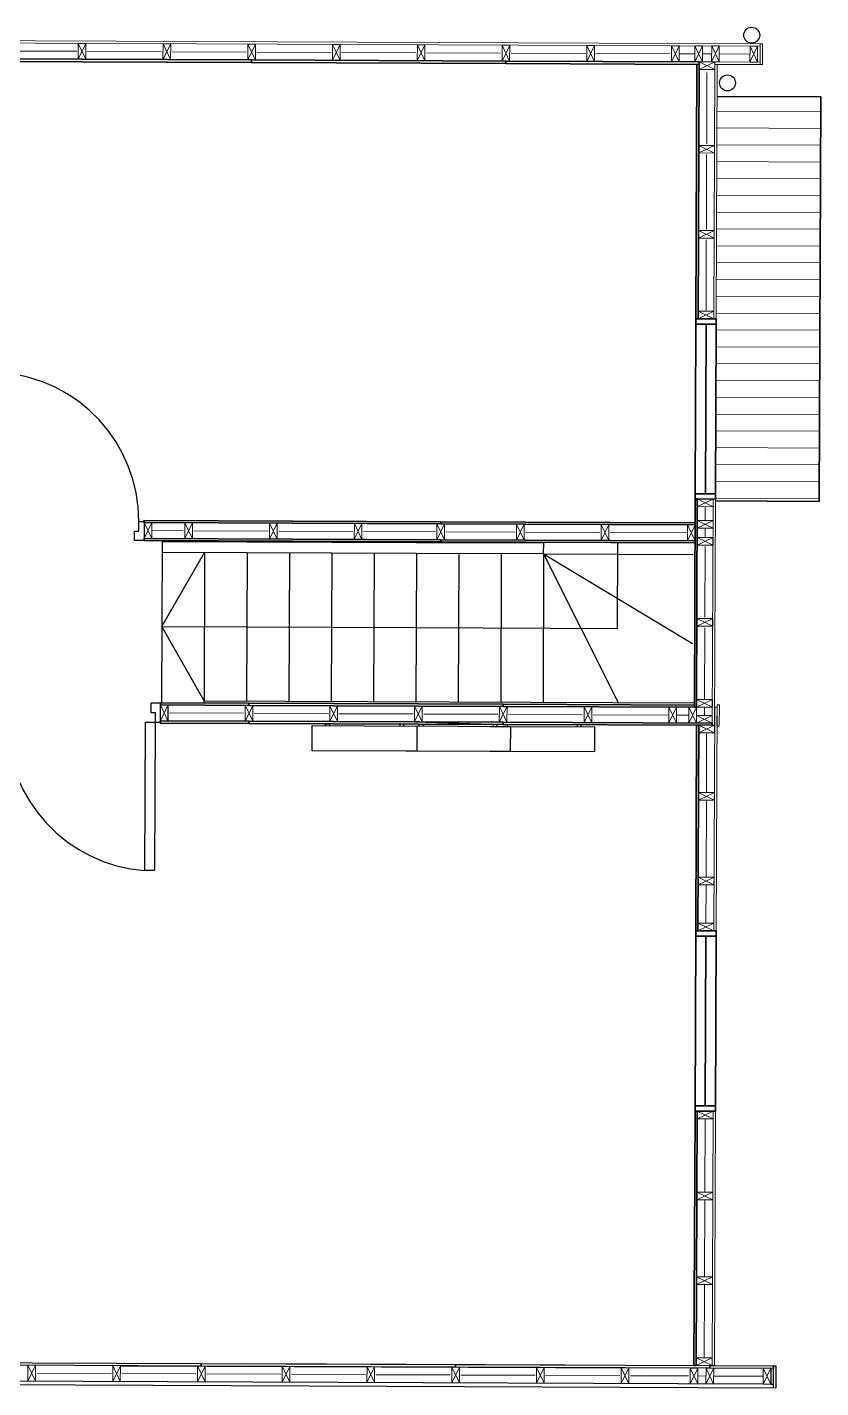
# Model space of a CAD drawing. Header units: inches. Extents: x 6.8 to 58.2, y 43.4 to 73.5.
# Drawn here: x 10.54 to 14.02, y 47.76 to 53.73 of the extents above; entities that cross this region are included whole.
import ezdxf

# ---------------------------------------------------------------- set-up
doc = ezdxf.new("R2010")
doc.units = ezdxf.units.IN
doc.header["$MEASUREMENT"] = 0
doc.linetypes.add('CENTER', pattern=[2, 1.25, -0.25, 0.25, -0.25])
for name, color, linetype, lineweight in [('A-DETL-MBND', 3, 'Continuous', 18), ('A-DETL-MCUT', 4, 'Continuous', 25), ('A-DOOR-FULL', 4, 'Continuous', 25), ('A-ELEV-MBE1', 7, 'Continuous', 35), ('A-ELEV-MBE2', 4, 'Continuous', 25), ('A-FLOR-PATT', 8, 'Continuous', 18), ('A-FURN', 8, 'Continuous', 18), ('A-SECT-MCUT', 7, 'Continuous', 35), ('A-WALL-PATT', 8, 'Continuous', 18), ('A-WALL-STUD', 3, 'Continuous', 18)]:
    doc.layers.add(name, color=color, linetype=linetype, lineweight=lineweight)
doc.layers.add('ARREDI_attrezzature', color=175, linetype='Continuous')

msp = doc.modelspace()

# ---------------------------------------------------------------- hatches: boundary and pattern name
at = {"layer": 'A-FLOR-PATT'}
h = msp.add_hatch(dxfattribs=at)
h.set_pattern_fill('LINE', color=0, scale=0.023262, angle=-0.23455, style=0)
h.set_pattern_definition([(359.765454, (-31.45323, 479.47822), (0.000302334, 0.073855039), [])])
h.paths.add_polyline_path([(14.0155, 51.6519), (14.0228, 53.4277), (13.766, 53.4287), (13.7587, 51.6529)])
h.paths.add_polyline_path([(13.7587, 51.6529), (13.766, 53.4287), (13.5678, 53.4295), (13.5638, 52.453), (13.5637, 52.4298), (13.5637, 52.4297), (13.5607, 51.6854), (13.5606, 51.6621), (13.5606, 51.6621), (13.5606, 51.6537)])

# ---------------------------------------------------------------- linework, layer by layer
at = {"color": 0}
for p, q in [((11.1563, 50.7583), (11.156, 50.6885)), ((6.8259, 47.7905), (13.8248, 47.7618)), ((13.8035, 47.7774), (13.8146, 47.7774))]:
    msp.add_line(p, q, dxfattribs=at)
for p, q in [((11.7895, 50.5574), (11.79, 50.6678)), ((11.79, 50.6678), (12.2494, 50.666)), ((11.8481, 50.6676), (11.8482, 50.6763)), ((11.8482, 50.6763), (11.8656, 50.6763)), ((11.8656, 50.6763), (11.8656, 50.6675)), ((12.1913, 50.6749), (12.1738, 50.675)), ((12.1738, 50.675), (12.1738, 50.6663)), ((12.1913, 50.6662), (12.1913, 50.6749)), ((12.2005, 50.6662), (12.6599, 50.6643)), ((12.2558, 50.684), (12.239, 50.684)), ((12.239, 50.684), (12.6279, 50.6731)), ((12.2494, 50.666), (12.249, 50.5555)), ((12.2587, 50.6659), (12.2587, 50.6747)), ((12.2762, 50.6746), (12.2761, 50.6659)), ((12.2848, 50.6745), (12.3023, 50.6745)), ((12.5697, 50.6647), (13.0292, 50.6628)), ((12.5844, 50.6733), (12.5843, 50.6646)), ((12.6018, 50.6645), (12.6018, 50.6732)), ((12.6018, 50.6645), (12.6018, 50.6732)), ((12.6279, 50.6731), (12.6105, 50.6732)), ((12.6279, 50.6731), (12.6454, 50.6731)), ((12.6454, 50.6731), (12.6453, 50.6643)), ((12.6599, 50.6643), (12.6595, 50.5538)), ((12.971, 50.6717), (12.9536, 50.6718)), ((12.9536, 50.6718), (12.9536, 50.6631)), ((12.971, 50.663), (12.971, 50.6717)), ((13.0292, 50.6628), (13.0287, 50.5523)), ((12.249, 50.5555), (11.7895, 50.5574)), ((12.6595, 50.5538), (12.2001, 50.5557)), ((13.0287, 50.5523), (12.5693, 50.5542))]:
    msp.add_line(p, q)
at = {"layer": 'A-DETL-MBND', "color": 0}
msp.add_line((13.7567, 53.6599), (13.7669, 53.6598), dxfattribs=at)
for points in [[(13.7567, 53.6497), (7.0378, 53.6772), (7.0379, 53.6874), (13.7567, 53.6599)], [(13.5582, 53.5808), (13.7564, 53.58), (13.7563, 53.5688), (13.5582, 53.5696)], [(13.5565, 50.6693), (13.5463, 50.6694), (13.5504, 51.6622), (13.5606, 51.6621)], [(13.5775, 50.7586), (13.5672, 50.7587), (13.5669, 50.6656), (13.5771, 50.6656)], [(13.557, 50.7485), (13.5672, 50.7484), (13.5632, 49.7668), (13.5529, 49.7668)], [(13.5497, 48.976), (13.5599, 48.9759), (13.5554, 47.8594), (13.5451, 47.8594)]]:
    msp.add_lwpolyline(points, close=True, dxfattribs=at)
for points in [[(13.7669, 53.6598), (13.7666, 53.5688), (13.7563, 53.5688), (13.7567, 53.6599)], [(13.5536, 52.4531), (13.5582, 53.5696), (13.5684, 53.5696), (13.5638, 52.453)]]:
    msp.add_lwpolyline(points, dxfattribs=at)
at = {"layer": 'A-DETL-MCUT', "color": 0}
for points in [[(11.3027, 47.8574), (10.1861, 47.862), (10.1862, 47.8732), (11.3027, 47.8686)], [(12.4192, 47.8529), (11.3027, 47.8574), (11.3027, 47.8686), (12.4193, 47.864)], [(13.5358, 47.8483), (12.4192, 47.8529), (12.4193, 47.864), (13.5358, 47.8594)], [(13.8149, 47.8471), (13.5358, 47.8483), (13.5358, 47.8594), (13.815, 47.8583)]]:
    msp.add_lwpolyline(points, close=True, dxfattribs=at)
for points in [[(13.8146, 47.7619), (13.8149, 47.8471), (13.8037, 47.8472), (13.8035, 47.7774)], [(13.8146, 47.7619), (13.815, 47.8583), (13.8252, 47.8583), (13.8248, 47.7618)]]:
    msp.add_lwpolyline(points, dxfattribs=at)
at = {"layer": 'A-DOOR-FULL', "color": 0, "linetype": 'CENTER'}
for points in [[(11.0284, 51.5636), (11.0516, 51.5635), (11.0513, 51.4798), (11.0094, 51.48), (11.0096, 51.5218), (11.0282, 51.5218), (11.0284, 51.5636)], [(11.0996, 50.6832), (11.1229, 50.6831), (11.1232, 50.7669), (11.0814, 50.767), (11.0812, 50.7252), (11.0998, 50.7251), (11.0996, 50.6832)], [(11.0551, 50.0321), (11.0578, 50.6834), (11.0996, 50.6832), (11.097, 50.0319), (11.0551, 50.0321)]]:
    msp.add_lwpolyline(points, dxfattribs=at)
for centre, start, end in [((10.3745, 51.5653), 359.85189, 85.87479), ((11.1021, 50.6842), 179.85189, 265.87479)]:
    msp.add_arc(centre, 0.6538, start, end, dxfattribs=at)
at = {"layer": 'A-ELEV-MBE1', "color": 0}
for p, q in [((13.4744, 52.4301), (13.4714, 51.6858)), ((13.5191, 52.4299), (13.516, 51.6856)), ((13.5637, 52.4297), (13.5607, 51.6854)), ((13.4706, 48.9763), (13.4738, 49.7672)), ((13.5599, 48.9759), (13.5632, 49.7668))]:
    msp.add_line(p, q, dxfattribs=at)
at = {"layer": 'A-ELEV-MBE1', "color": 0, "linetype": 'Continuous'}
msp.add_line((13.5149, 48.9994), (13.518, 49.7432), dxfattribs=at)
at = {"layer": 'A-ELEV-MBE1', "color": 0}
msp.add_lwpolyline([(13.5606, 51.6537), (14.0155, 51.6519), (14.0228, 53.4277), (13.5678, 53.4295)], dxfattribs=at)
for points in [[(13.5638, 52.453), (13.5637, 52.4298), (13.4744, 52.4301), (13.4745, 52.4534)], [(13.5606, 51.6621), (13.5607, 51.6854), (13.4714, 51.6858), (13.4713, 51.6625)], [(13.4738, 49.7439), (13.4738, 49.7672), (13.5632, 49.7668), (13.5631, 49.7435)], [(13.4706, 48.9763), (13.4707, 48.9995), (13.56, 48.9992), (13.5599, 48.9759)]]:
    msp.add_lwpolyline(points, close=True, dxfattribs=at)
at = {"layer": 'A-ELEV-MBE2', "color": 0}
for p, q in [((11.1313, 51.4795), (11.1284, 50.7677)), ((12.2478, 51.4702), (11.1313, 51.4748)), ((12.2476, 51.4237), (11.1311, 51.4283)), ((12.8059, 51.4214), (12.2476, 51.4237)), ((12.8061, 51.468), (12.2478, 51.4702)), ((13.77, 47.7775), (6.8809, 47.8057))]:
    msp.add_line(p, q, dxfattribs=at)
for points in [[(12.2463, 51.0981), (13.1302, 51.0944), (13.1318, 51.4713)], [(11.3145, 50.7762), (11.1298, 51.1026), (11.3172, 51.4275)], [(11.3172, 51.4275), (11.3145, 50.7762)], [(11.5033, 51.4268), (11.5006, 50.7754)], [(11.6894, 51.426), (11.6867, 50.7747)], [(11.8755, 51.4252), (11.8728, 50.7739)], [(12.0616, 51.4245), (12.0589, 50.7732)], [(12.2476, 51.4237), (12.245, 50.7724)], [(12.4337, 51.423), (12.4311, 50.7716)], [(12.6198, 51.4222), (12.6172, 50.7709)], [(12.8059, 51.4214), (12.8033, 50.7701)], [(12.8059, 51.4214), (12.8061, 51.468)], [(12.8059, 51.4214), (13.461, 51.4188)], [(12.8059, 51.4214), (13.4594, 51.0286)], [(12.8059, 51.4214), (13.1337, 50.7688)], [(11.1298, 51.1026), (12.2463, 51.0981)], [(11.3145, 50.7669), (11.3145, 50.7762), (13.4676, 50.7674)]]:
    msp.add_lwpolyline(points, dxfattribs=at)
at = {"layer": 'A-ELEV-MBE2', "color": 0, "ltscale": 0.05}
for centre in [(13.7195, 53.6981), (13.6132, 53.4886)]:
    msp.add_circle(centre, 0.0349, dxfattribs=at)
at = {"layer": 'A-FURN', "color": 0, "linetype": 'Continuous'}
msp.add_line((13.4934, 48.8903), (13.4934, 48.8903), dxfattribs=at)
at = {"layer": 'A-FURN', "color": 0}
for q in [(11.5028, 47.8678), (12.8985, 47.8621)]:
    msp.add_line((12.2006, 47.8649), q, dxfattribs=at)
at = {"layer": 'A-SECT-MCUT', "color": 0}
msp.add_line((11.1229, 50.6793), (11.1229, 50.6886), dxfattribs=at)
for points in [[(10.4067, 53.5937), (11.5233, 53.5891), (11.5233, 53.5779), (10.4067, 53.5825)], [(11.5233, 53.5891), (12.6398, 53.5845), (12.6398, 53.5734), (11.5233, 53.5779)], [(12.6398, 53.5845), (13.4884, 53.5811), (13.4884, 53.5699), (12.6398, 53.5734)], [(13.4884, 53.5699), (13.4791, 53.5699), (13.4745, 52.4534), (13.4838, 52.4533)], [(13.4806, 51.6625), (13.4768, 50.7487), (13.4675, 50.7488), (13.4713, 51.6625)], [(12.3543, 51.5629), (12.3542, 51.5535), (11.0516, 51.5589), (11.0516, 51.5682)], [(12.3543, 51.5629), (12.3542, 51.5535), (13.4708, 51.549), (13.4708, 51.5583)], [(12.354, 51.4838), (12.3539, 51.4745), (11.0513, 51.4798), (11.0513, 51.4891)], [(12.354, 51.4838), (12.3539, 51.4745), (13.4705, 51.4699), (13.4705, 51.4792)], [(11.5117, 50.7568), (11.1232, 50.7584), (11.1232, 50.7677), (11.5117, 50.7661)], [(12.6283, 50.7522), (11.5117, 50.7568), (11.5117, 50.7661), (12.6283, 50.7615)], [(13.4675, 50.7488), (12.6283, 50.7522), (12.6283, 50.7615), (13.4676, 50.7581)], [(11.5114, 50.6777), (11.1229, 50.6793), (11.1229, 50.6886), (11.5114, 50.687)], [(12.6279, 50.6731), (11.5114, 50.6777), (11.5114, 50.687), (12.628, 50.6824)], [(13.5463, 50.6694), (12.6279, 50.6731), (12.628, 50.6825), (13.5463, 50.6787)], [(13.4739, 49.7672), (13.4775, 50.6697), (13.4868, 50.6697), (13.4832, 49.7671)], [(13.466, 47.8597), (13.4706, 48.9763), (13.4799, 48.9762), (13.4753, 47.8597)]]:
    msp.add_lwpolyline(points, close=True, dxfattribs=at)
at = {"layer": 'A-WALL-PATT', "color": 0, "ltscale": 0.1}
for p, q in [((10.7557, 53.6271), (10.43, 53.6285)), ((11.128, 53.6256), (10.8023, 53.6269)), ((11.5002, 53.6241), (11.1745, 53.6254)), ((11.8724, 53.6226), (11.5467, 53.6239)), ((12.2445, 53.621), (11.9189, 53.6224)), ((12.6167, 53.6195), (12.2911, 53.6209)), ((12.9889, 53.618), (12.6633, 53.6193)), ((13.3611, 53.6165), (13.0354, 53.6178)), ((13.4699, 53.616), (13.4011, 53.6163)), ((13.5034, 53.6159), (13.5435, 53.6157)), ((13.577, 53.6156), (13.7119, 53.615)), ((13.5218, 53.2208), (13.5231, 53.5344)), ((13.5203, 52.8468), (13.5216, 53.1743)), ((13.5188, 52.4867), (13.5201, 52.8003)), ((13.5151, 51.5679), (13.5153, 51.6288)), ((13.5149, 51.5344), (13.5148, 51.4934)), ((11.2236, 51.5233), (11.085, 51.5239)), ((11.5958, 51.5218), (11.2701, 51.5231)), ((11.968, 51.5202), (11.6423, 51.5216)), ((12.3308, 51.5187), (12.0145, 51.52)), ((12.6798, 51.5173), (12.3774, 51.5186)), ((13.0519, 51.5158), (12.7263, 51.5171)), ((13.4353, 51.5142), (13.0985, 51.5156)), ((13.5133, 51.1441), (13.5146, 51.4534)), ((13.5119, 50.7821), (13.5131, 51.0975)), ((11.1626, 50.7233), (11.4883, 50.722)), ((11.5348, 50.7218), (11.8605, 50.7205)), ((11.907, 50.7203), (12.2327, 50.719)), ((12.2792, 50.7188), (12.6048, 50.7174)), ((12.6514, 50.7172), (12.977, 50.7159)), ((13.0236, 50.7157), (13.3557, 50.7144)), ((13.4432, 50.714), (13.3892, 50.7142)), ((13.5117, 50.7486), (13.5116, 50.7123)), ((13.5206, 50.3746), (13.5216, 50.636)), ((13.5191, 50.0024), (13.5204, 50.3411)), ((13.5183, 49.8005), (13.519, 49.9689)), ((13.5134, 48.6207), (13.5147, 48.9426)), ((13.5119, 48.2485), (13.5132, 48.5872)), ((13.5104, 47.893), (13.5118, 48.215)), ((10.5814, 47.8255), (10.9071, 47.8241)), ((10.9536, 47.824), (11.2793, 47.8226)), ((11.3258, 47.8224), (11.6515, 47.8211)), ((11.698, 47.8209), (12.0236, 47.8196)), ((12.0702, 47.8194), (12.3958, 47.8181)), ((12.4424, 47.8179), (12.768, 47.8165)), ((12.8145, 47.8163), (13.1402, 47.815)), ((13.1867, 47.8148), (13.4426, 47.8138)), ((13.4826, 47.8136), (13.5189, 47.8135)), ((13.5524, 47.8133), (13.7701, 47.8124))]:
    msp.add_line(p, q, dxfattribs=at)
at = {"layer": 'A-WALL-STUD', "color": 0}
for p, q in [((10.7621, 53.5922), (10.7959, 53.6619)), ((10.7624, 53.662), (10.7956, 53.5921)), ((11.1344, 53.5907), (11.1681, 53.6603)), ((11.1347, 53.6605), (11.1679, 53.5906)), ((11.5065, 53.5892), (11.5403, 53.6588)), ((11.5068, 53.659), (11.54, 53.589)), ((11.9125, 53.6573), (11.8787, 53.5877)), ((11.9122, 53.5875), (11.879, 53.6574)), ((12.2847, 53.6558), (12.2509, 53.5861)), ((12.2844, 53.586), (12.2512, 53.6559)), ((12.6569, 53.6543), (12.6231, 53.5846)), ((12.6566, 53.5845), (12.6234, 53.6544)), ((13.0291, 53.6527), (12.9953, 53.5831)), ((13.0288, 53.5829), (12.9956, 53.6529)), ((13.4012, 53.6512), (13.3675, 53.5816)), ((13.4012, 53.6512), (13.3675, 53.5816)), ((13.401, 53.5814), (13.3677, 53.6513)), ((13.401, 53.5814), (13.3677, 53.6513)), ((13.5036, 53.6508), (13.4698, 53.5811)), ((13.5033, 53.581), (13.4701, 53.6509)), ((13.5433, 53.5808), (13.5771, 53.6505)), ((13.5436, 53.6506), (13.5768, 53.5807)), ((13.7455, 53.6498), (13.7117, 53.5801)), ((13.7452, 53.58), (13.712, 53.6499)), ((12.6323, 53.5622), (12.6323, 53.5622)), ((13.5582, 53.5808), (13.4883, 53.5476)), ((13.4884, 53.5811), (13.5581, 53.5473)), ((13.5567, 53.2142), (13.4868, 53.181)), ((13.4869, 53.2145), (13.5566, 53.1807)), ((13.5552, 52.8401), (13.4853, 52.8069)), ((13.4854, 52.8404), (13.555, 52.8066)), ((13.5537, 52.4866), (13.4838, 52.4533)), ((13.4839, 52.4868), (13.5536, 52.4531)), ((13.5504, 51.6622), (13.4804, 51.629)), ((13.4806, 51.6625), (13.5502, 51.6287)), ((11.0851, 51.5587), (11.0513, 51.4891)), ((11.0848, 51.489), (11.0516, 51.5589)), ((11.2638, 51.558), (11.23, 51.4884)), ((11.2635, 51.4882), (11.2303, 51.5581)), ((11.6359, 51.5565), (11.6022, 51.4868)), ((11.6357, 51.4867), (11.6024, 51.5566)), ((12.0081, 51.555), (11.9743, 51.4853)), ((12.0078, 51.4852), (11.9746, 51.5551)), ((12.371, 51.5535), (12.3372, 51.4838)), ((12.3707, 51.4837), (12.3375, 51.5536)), ((12.7199, 51.552), (12.6861, 51.4824)), ((12.7196, 51.4823), (12.6864, 51.5522)), ((13.0921, 51.5505), (13.0583, 51.4809)), ((13.0918, 51.4807), (13.0586, 51.5507)), ((13.4708, 51.549), (13.437, 51.4793)), ((13.4705, 51.4792), (13.4373, 51.5491)), ((13.55, 51.5677), (13.48, 51.5345)), ((13.4802, 51.568), (13.5498, 51.5342)), ((13.4797, 51.4601), (13.5497, 51.4933)), ((13.5495, 51.4598), (13.4799, 51.4936)), ((13.5482, 51.1374), (13.4783, 51.1042)), ((13.4784, 51.1377), (13.5481, 51.1039)), ((11.1229, 50.6886), (11.1563, 50.7583)), ((11.1232, 50.7584), (11.156, 50.6885)), ((11.4947, 50.6871), (11.5285, 50.7567)), ((11.495, 50.7569), (11.5282, 50.6869)), ((11.9006, 50.7552), (11.8669, 50.6856)), ((11.9003, 50.6854), (11.8671, 50.7553)), ((13.5467, 50.782), (13.4768, 50.7487)), ((13.477, 50.7822), (13.5466, 50.7485)), ((12.2728, 50.7537), (12.239, 50.684)), ((12.2725, 50.6839), (12.2393, 50.7538)), ((12.645, 50.7522), (12.6112, 50.6825)), ((12.6447, 50.6824), (12.6115, 50.7523)), ((13.0172, 50.7506), (12.9834, 50.681)), ((13.0172, 50.7506), (12.9834, 50.681)), ((13.0169, 50.6808), (12.9837, 50.7508)), ((13.0169, 50.6808), (12.9837, 50.7508)), ((13.3894, 50.7491), (13.3556, 50.6795)), ((13.3891, 50.6793), (13.3559, 50.7493)), ((13.4768, 50.7487), (13.443, 50.6791)), ((13.4765, 50.679), (13.4433, 50.7489)), ((13.5465, 50.7122), (13.4765, 50.679)), ((13.4767, 50.7125), (13.5463, 50.6787)), ((13.4867, 50.6362), (13.5566, 50.6694)), ((13.5565, 50.6359), (13.4868, 50.6697)), ((13.4855, 50.3412), (13.5554, 50.3744)), ((13.5553, 50.3409), (13.4856, 50.3747)), ((13.484, 49.969), (13.5539, 50.0022)), ((13.5538, 49.9687), (13.4841, 50.0025)), ((13.4832, 49.7671), (13.5531, 49.8003)), ((13.5529, 49.7668), (13.4833, 49.8006)), ((13.4798, 48.9427), (13.5497, 48.976)), ((13.5496, 48.9425), (13.4799, 48.9762)), ((13.4783, 48.5873), (13.5482, 48.6205)), ((13.5481, 48.587), (13.4785, 48.6208)), ((13.4768, 48.2151), (13.5467, 48.2483)), ((13.5466, 48.2148), (13.4769, 48.2486)), ((13.4753, 47.8597), (13.5453, 47.8929)), ((13.5451, 47.8594), (13.4755, 47.8932)), ((10.5413, 47.7908), (10.5751, 47.8604)), ((10.5416, 47.8605), (10.5748, 47.7906)), ((10.9135, 47.7892), (10.9472, 47.8589)), ((10.9138, 47.859), (10.947, 47.7891)), ((11.2857, 47.7877), (11.3194, 47.8574)), ((11.2859, 47.8575), (11.3191, 47.7876)), ((11.6578, 47.7862), (11.6916, 47.8558)), ((11.6581, 47.856), (11.6913, 47.786)), ((12.03, 47.7847), (12.0638, 47.8543)), ((12.0303, 47.8544), (12.0635, 47.7845)), ((12.4022, 47.7831), (12.436, 47.8528)), ((12.4025, 47.8529), (12.4357, 47.783)), ((12.7744, 47.7816), (12.8082, 47.8513)), ((12.7747, 47.8514), (12.8079, 47.7815)), ((13.1466, 47.7801), (13.1803, 47.8497)), ((13.1469, 47.8499), (13.1801, 47.7799)), ((13.449, 47.7788), (13.4827, 47.8485)), ((13.4492, 47.8486), (13.4825, 47.7787)), ((13.5187, 47.7786), (13.5525, 47.8482)), ((13.519, 47.8483), (13.5522, 47.7784)), ((13.77, 47.7775), (13.8037, 47.8472)), ((13.7703, 47.8473), (13.8035, 47.7774))]:
    msp.add_line(p, q, dxfattribs=at)
for points in [[(10.7621, 53.5922), (10.7624, 53.662), (10.7959, 53.6619), (10.7956, 53.5921)], [(11.1344, 53.5907), (11.1347, 53.6605), (11.1681, 53.6603), (11.1679, 53.5906)], [(11.5065, 53.5892), (11.5068, 53.659), (11.5403, 53.6588), (11.54, 53.589)], [(11.9122, 53.5875), (11.9125, 53.6573), (11.879, 53.6574), (11.8787, 53.5877)], [(12.2844, 53.586), (12.2847, 53.6558), (12.2512, 53.6559), (12.2509, 53.5861)], [(12.6566, 53.5845), (12.6569, 53.6543), (12.6234, 53.6544), (12.6231, 53.5846)], [(13.0288, 53.5829), (13.0291, 53.6527), (12.9956, 53.6529), (12.9953, 53.5831)], [(13.401, 53.5814), (13.4012, 53.6512), (13.3677, 53.6513), (13.3675, 53.5816)], [(13.401, 53.5814), (13.4012, 53.6512), (13.3677, 53.6513), (13.3675, 53.5816)], [(13.5033, 53.581), (13.5036, 53.6508), (13.4701, 53.6509), (13.4698, 53.5811)], [(13.5433, 53.5808), (13.5436, 53.6506), (13.5771, 53.6505), (13.5768, 53.5807)], [(13.7452, 53.58), (13.7455, 53.6498), (13.712, 53.6499), (13.7117, 53.5801)], [(13.4884, 53.5811), (13.5582, 53.5808), (13.5581, 53.5473), (13.4883, 53.5476)], [(13.4869, 53.2145), (13.5567, 53.2142), (13.5566, 53.1807), (13.4868, 53.181)], [(13.4854, 52.8404), (13.5552, 52.8401), (13.555, 52.8066), (13.4853, 52.8069)], [(13.4839, 52.4868), (13.5537, 52.4866), (13.5536, 52.4531), (13.4838, 52.4533)], [(13.4806, 51.6625), (13.5504, 51.6622), (13.5502, 51.6287), (13.4804, 51.629)], [(11.0851, 51.5587), (11.0848, 51.489), (11.0513, 51.4891), (11.0516, 51.5589)], [(11.2638, 51.558), (11.2635, 51.4882), (11.23, 51.4884), (11.2303, 51.5581)], [(11.6359, 51.5565), (11.6357, 51.4867), (11.6022, 51.4868), (11.6024, 51.5566)], [(12.0081, 51.555), (12.0078, 51.4852), (11.9743, 51.4853), (11.9746, 51.5551)], [(12.371, 51.5535), (12.3707, 51.4837), (12.3372, 51.4838), (12.3375, 51.5536)], [(12.7199, 51.552), (12.7196, 51.4823), (12.6861, 51.4824), (12.6864, 51.5522)], [(13.0921, 51.5505), (13.0918, 51.4807), (13.0583, 51.4809), (13.0586, 51.5507)], [(13.4708, 51.549), (13.4705, 51.4792), (13.437, 51.4793), (13.4373, 51.5491)], [(13.4802, 51.568), (13.55, 51.5677), (13.5498, 51.5342), (13.48, 51.5345)], [(13.4797, 51.4601), (13.5495, 51.4598), (13.5497, 51.4933), (13.4799, 51.4936)], [(13.4784, 51.1377), (13.5482, 51.1374), (13.5481, 51.1039), (13.4783, 51.1042)], [(11.4947, 50.6871), (11.495, 50.7569), (11.5285, 50.7567), (11.5282, 50.6869)], [(11.9003, 50.6854), (11.9006, 50.7552), (11.8671, 50.7553), (11.8669, 50.6856)], [(13.477, 50.7822), (13.5467, 50.782), (13.5466, 50.7485), (13.4768, 50.7487)], [(12.2725, 50.6839), (12.2728, 50.7537), (12.2393, 50.7538), (12.239, 50.684)], [(12.6447, 50.6824), (12.645, 50.7522), (12.6115, 50.7523), (12.6112, 50.6825)], [(13.0169, 50.6808), (13.0172, 50.7506), (12.9837, 50.7508), (12.9834, 50.681)], [(13.0169, 50.6808), (13.0172, 50.7506), (12.9837, 50.7508), (12.9834, 50.681)], [(13.3891, 50.6793), (13.3894, 50.7491), (13.3559, 50.7493), (13.3556, 50.6795)], [(13.4768, 50.7487), (13.4765, 50.679), (13.443, 50.6791), (13.4433, 50.7489)], [(13.4767, 50.7125), (13.5465, 50.7122), (13.5463, 50.6787), (13.4765, 50.679)], [(13.5565, 50.6359), (13.4867, 50.6362), (13.4868, 50.6697), (13.5566, 50.6694)], [(13.5553, 50.3409), (13.4855, 50.3412), (13.4856, 50.3747), (13.5554, 50.3744)], [(13.5538, 49.9687), (13.484, 49.969), (13.4841, 50.0025), (13.5539, 50.0022)], [(13.5529, 49.7668), (13.4832, 49.7671), (13.4833, 49.8006), (13.5531, 49.8003)], [(13.5496, 48.9425), (13.4798, 48.9427), (13.4799, 48.9762), (13.5497, 48.976)], [(13.5481, 48.587), (13.4783, 48.5873), (13.4785, 48.6208), (13.5482, 48.6205)], [(13.5466, 48.2148), (13.4768, 48.2151), (13.4769, 48.2486), (13.5467, 48.2483)], [(13.5451, 47.8594), (13.4753, 47.8597), (13.4755, 47.8932), (13.5453, 47.8929)], [(10.5416, 47.8605), (10.5413, 47.7908), (10.5748, 47.7906), (10.5751, 47.8604)], [(10.9138, 47.859), (10.9135, 47.7892), (10.947, 47.7891), (10.9472, 47.8589)], [(11.2859, 47.8575), (11.2857, 47.7877), (11.3191, 47.7876), (11.3194, 47.8574)], [(11.6581, 47.856), (11.6578, 47.7862), (11.6913, 47.786), (11.6916, 47.8558)], [(12.0303, 47.8544), (12.03, 47.7847), (12.0635, 47.7845), (12.0638, 47.8543)], [(12.4025, 47.8529), (12.4022, 47.7831), (12.4357, 47.783), (12.436, 47.8528)], [(12.7747, 47.8514), (12.7744, 47.7816), (12.8079, 47.7815), (12.8082, 47.8513)], [(13.1469, 47.8499), (13.1466, 47.7801), (13.1801, 47.7799), (13.1803, 47.8497)], [(13.4492, 47.8486), (13.449, 47.7788), (13.4825, 47.7787), (13.4827, 47.8485)], [(13.519, 47.8483), (13.5187, 47.7786), (13.5522, 47.7784), (13.5525, 47.8482)], [(13.7703, 47.8473), (13.77, 47.7775), (13.8035, 47.7774), (13.8037, 47.8472)]]:
    msp.add_lwpolyline(points, close=True, dxfattribs=at)
at = {"layer": 'ARREDI_attrezzature', "color": 0}
msp.add_line((10.9472, 47.8589), (13.2403, 47.8495), dxfattribs=at)

doc.saveas('drawing.dxf')
